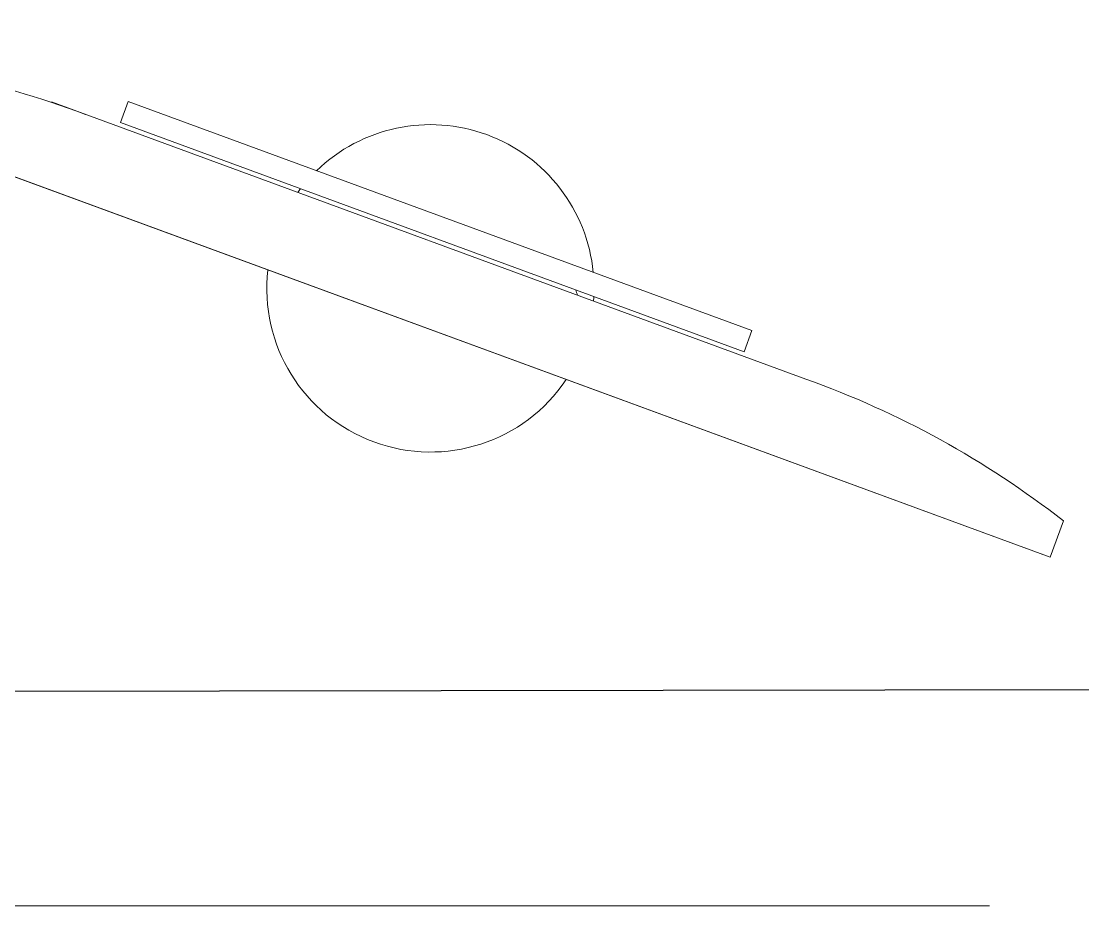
# Model space of a CAD drawing. Header units: metres. Extents: x -39 to 21688, y -24 to 9022.
# Drawn here: x 24.1439 to 24.4421, y 51.8626 to 52.1111 of the extents above; entities that cross this region are included whole.
import ezdxf

# ---------------------------------------------------------------- set-up
doc = ezdxf.new("R2010")
doc.units = ezdxf.units.M
doc.header["$MEASUREMENT"] = 0
doc.linetypes.add('CONTINUA', pattern=[0])
for name, color, linetype in [('AR-CALLES', 4, 'Continuous'), ('AR-MOBILIRIO', 1, 'Continuous'), ('AR-PUERTAS', 2, 'Continuous')]:
    doc.layers.add(name, color=color, linetype=linetype)

# ---------------------------------------------------------------- blocks, each defined once
blk = doc.blocks.new('AR-MOB. RECEPCION')
at = {"layer": 'AR-MOBILIRIO', "extrusion": (-1.609047191300295e-07, -3.902600893999295e-07, 0.999999999999911)}
blk.add_line((-0.3013332810689917, 0.8334402890252477, 4.135418251696924e-07), (-0.3030891388750661, 1.908439122403479, 7.260939981799561e-07), dxfattribs=at)
at = {"layer": 'AR-MOBILIRIO', "linetype": 'CONTINUA', "lineweight": 5}
for p, q in [((-0.3493693656289452, 1.263755225917748, 9.639989726814593e-07), (-0.3391518230635029, 1.260002250688785, 9.639989726814593e-07)), ((-0.3391518230635029, 1.260002250688785, 9.639989726814593e-07), (-0.4697795865820353, 0.9043658149532803, 9.639989726814593e-07)), ((-0.2412781527580137, 0.8216105136928036, 9.639989726814593e-07), (-0.2412773679809561, 1.242973667748856, 9.639989726814593e-07)), ((-0.4670188482143658, 0.9794717687220782, 9.639989726814593e-07), (-0.3891829409224101, 1.191381426331873, 9.639989726814593e-07))]:
    blk.add_line(p, q, dxfattribs=at)
at = {"layer": 'AR-MOBILIRIO', "linetype": 'CONTINUA', "lineweight": 5, "elevation": 9.639989726814593e-07}
for points in [[(-0.3391518230635029, 1.260002250688785), (-0.4697795865820353, 0.9043658149532803), (-0.4697795865820353, 0.9043658149532803), (-0.3391518230635029, 1.260002250688785)], [(-0.3968884903918024, 1.174058120469681), (-0.4612443736170917, 0.9988480708409497), (-0.467159126910019, 1.001020601315076), (-0.4028032436847298, 1.176230650943808)]]:
    blk.add_lwpolyline(points, close=True, dxfattribs=at)
at = {"layer": 'AR-MOBILIRIO', "linetype": 'CONTINUA', "lineweight": 5}
for centre, radius, start, end in [((-0.1463398071307438, 1.104928737576529, 9.639989726814593e-07), 0.2577728748782143, 141.9645468371448, 160.4041588660663), ((-0.4146832473877566, 1.085937008050905, 9.639989726814593e-07), 0.0459759412074519, 95.59003776876443, 224.0726847624243), ((-0.4146832473877566, 1.085937008050905, 9.639989726814593e-07), 0.0459759412074519, 85.50263882780388, 87.14060808155655), ((-0.4146832473877566, 1.085937008050905, 9.639989726814593e-07), 0.0459759412074519, 263.5264010224831, 56.1363215086505), ((-0.4146832473877566, 1.085937008050905, 9.639989726814593e-07), 0.0459759412074519, 232.522114449646, 234.1600837033704), ((-0.2224322468684932, 0.8977657017387628, 9.639989726814593e-07), 0.2577728748782143, 159.2585636651469, 177.6981756940318)]:
    blk.add_arc(centre, radius, start, end, dxfattribs=at)
blk.add_open_spline([(-0.4127377575143782, 1.127253014488133, 9.639989726814593e-07), (-0.4132472747403426, 1.127081004121692, 9.639989726814593e-07), (-0.4137580459421315, 1.126908863521066, 9.639989726814593e-07), (-0.4142700182735553, 1.126736598176876, 9.639989726814593e-07)], degree=3, dxfattribs=at)

msp = doc.modelspace()

# ---------------------------------------------------------------- linework, layer by layer
at = {"layer": 'AR-PUERTAS'}
msp.add_circle((22.62406029715589, 27.62248899859571), 40.0806634617113, dxfattribs=at)

# ---------------------------------------------------------------- block references
at = {"layer": 'AR-CALLES', "rotation": 270}
msp.add_blockref('AR-MOB. RECEPCION', (23.17292425803066, 51.62136764737852, -6.553553476814593e-07), dxfattribs=at)

doc.saveas('drawing.dxf')
